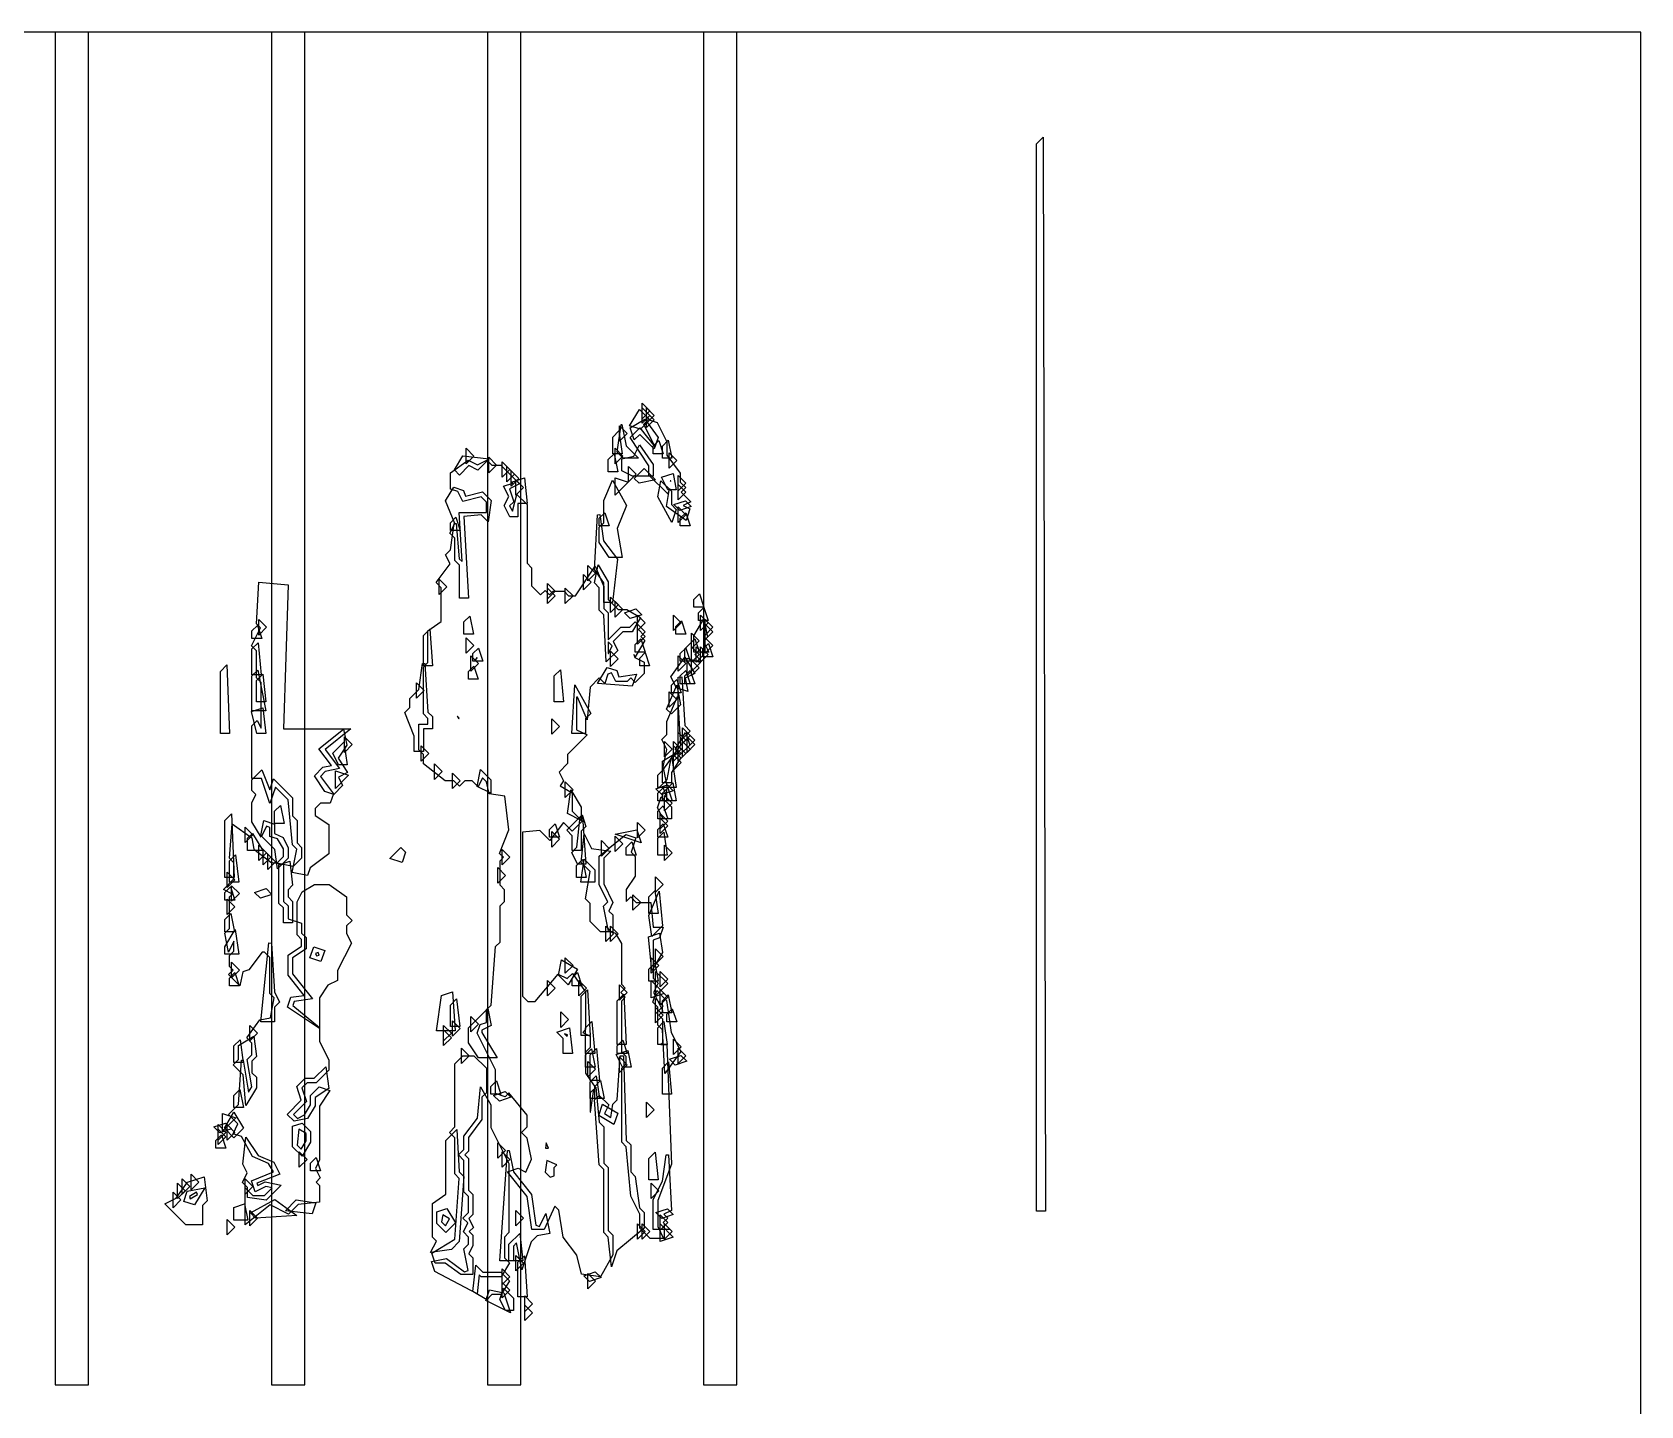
# Model space of a CAD drawing. Header units: millimetres. Extents: x 0 to 289, y 0 to 289.
# Drawn here: x 117.2 to 289.1, y 142.3 to 289.1 of the extents above; entities that cross this region are included whole.
import ezdxf

# ---------------------------------------------------------------- set-up
doc = ezdxf.new("R2010")
doc.units = ezdxf.units.MM
for name, color, linetype in [('CUT_OUTLINE', 5, 'Continuous'), ('CUT_SLOT', 1, 'Continuous'), ('ENG_D', 3, 'Continuous'), ('ENG_K', 2, 'Continuous'), ('ENG_L', 4, 'Continuous')]:
    doc.layers.add(name, color=color, linetype=linetype)

msp = doc.modelspace()

# ---------------------------------------------------------------- linework, layer by layer
at = {"layer": 'CUT_OUTLINE'}
msp.add_lwpolyline([(0, 0), (289.14, 0), (289.14, 289.14), (0, 289.14), (0, 0)], close=True, dxfattribs=at)
at = {"layer": 'CUT_SLOT'}
for points in [[(119.69, 144.57), (123.26, 144.57), (123.26, 289.14), (119.69, 289.14), (119.69, 144.57)], [(119.69, 144.57), (123.26, 144.57), (123.26, 289.14), (119.69, 289.14), (119.69, 144.57)], [(142.79, 144.57), (146.35, 144.57), (146.35, 289.14), (142.79, 289.14), (142.79, 144.57)], [(142.79, 144.57), (146.35, 144.57), (146.35, 289.14), (142.79, 289.14), (142.79, 144.57)], [(165.88, 144.57), (169.44, 144.57), (169.44, 289.14), (165.88, 289.14), (165.88, 144.57)], [(165.88, 144.57), (169.44, 144.57), (169.44, 289.14), (165.88, 289.14), (165.88, 144.57)], [(188.97, 144.57), (192.54, 144.57), (192.54, 289.14), (188.97, 289.14), (188.97, 144.57)], [(188.97, 144.57), (192.54, 144.57), (192.54, 289.14), (188.97, 289.14), (188.97, 144.57)]]:
    msp.add_lwpolyline(points, close=True, dxfattribs=at)
at = {"layer": 'ENG_D'}
for points in [[(183.22, 247.69), (182.22, 246.7), (181.07, 247.08), (182.11, 248.81), (183.22, 247.69)], [(183.05, 247.73), (184.01, 247.41), (185.05, 245.34), (185.05, 243.92), (186.49, 241.99), (186.49, 241.05), (187.07, 240.47), (186.59, 239.98), (187.62, 238.95), (186.79, 238.54), (187.51, 238.18), (187.1, 236.95), (185.03, 238.43), (185.35, 240.37), (185.15, 239.78), (183.12, 241.81), (183.12, 242.8), (181.12, 245.8), (182.18, 246.85), (183.81, 244.8), (182.59, 247.26), (183.05, 247.73)], [(183.7, 248.18), (182.88, 247.35), (182.88, 249), (183.7, 248.18)], [(180.69, 244.92), (182.01, 243.6), (180.37, 243.6), (179.73, 244.24), (180.16, 247.21), (180.23, 247.21), (180.69, 244.92)], [(180.33, 243.84), (179.51, 243.02), (179.51, 244.66), (180.33, 243.84)], [(163.24, 243.85), (166.06, 243.54), (164.86, 242.34), (163.89, 242.82), (162.88, 241.81), (162.34, 242.36), (163.24, 243.85)], [(166.01, 242.05), (166.01, 243.7), (166.84, 242.87), (166.01, 242.05)], [(167.46, 243.22), (168.28, 242.39), (167.46, 241.57), (167.46, 243.22)], [(167.94, 242.73), (168.76, 241.91), (167.94, 241.09), (167.94, 242.73)], [(180.95, 241.09), (180.95, 242.73), (181.77, 241.91), (180.95, 241.09)], [(183.85, 241.28), (182.08, 240.93), (181.57, 241.43), (182.64, 242.49), (183.85, 241.28)], [(167.67, 238.54), (168.15, 239.5), (167.6, 240.61), (168.58, 240.93), (168.46, 241.05), (169.83, 241.51), (170.14, 238.78), (169.14, 238.78), (169.14, 237.33), (168.27, 237.33), (167.67, 238.54)], [(168.42, 240.61), (168.42, 242.25), (169.24, 241.43), (168.42, 240.61)], [(179.24, 241.25), (180.74, 238.55), (179.75, 236.1), (180.27, 233), (178.89, 233), (177.82, 234.61), (177.82, 236.23), (178.3, 236.71), (178.3, 239.07), (179.24, 241.25)], [(185.47, 241.1), (185.49, 241.19), (185.39, 241.19), (185.47, 241.1)], [(161.86, 235.6), (162.38, 236.62), (161.41, 239.04), (162.29, 240.51), (163.31, 240.17), (163.52, 239.55), (165.36, 240.01), (166.27, 239.1), (165.94, 236.82), (165.2, 237.56), (163.37, 237.36), (163.86, 228.66), (162.88, 228.66), (162.88, 232.17), (162.4, 232.66), (162.4, 235.06), (161.86, 235.6)], [(176.61, 232.13), (177.44, 231.31), (176.61, 230.49), (176.61, 232.13)], [(178.57, 221.84), (178.31, 226.87), (177.82, 227.35), (177.82, 229.76), (177.32, 230.27), (177.7, 232.21), (178.78, 230.41), (178.78, 228.52), (179.85, 227.45), (180.78, 227.45), (182.25, 226.57), (181.33, 225.04), (180.33, 225.04), (179.32, 224.03), (179.8, 223.07), (178.57, 221.84)], [(160.71, 229.04), (160.71, 230.69), (161.53, 229.86), (160.71, 229.04)], [(176.96, 230.35), (176.13, 229.52), (176.13, 231.17), (176.96, 230.35)], [(173.1, 228.9), (172.28, 228.08), (172.28, 229.72), (173.1, 228.9)], [(174.2, 229.72), (175.03, 228.9), (174.2, 228.08), (174.2, 229.72)], [(141.3, 225.73), (141.77, 224.32), (140.71, 224.32), (140.71, 225.14), (141.3, 225.73)], [(142.26, 225.53), (141.44, 224.7), (141.44, 226.35), (142.26, 225.53)], [(160.01, 221.43), (159.03, 221.43), (159.03, 224.66), (159.71, 225.34), (160.01, 221.43)], [(163.36, 224.8), (163.36, 226.11), (163.99, 226.74), (164.38, 224.8), (163.36, 224.8)], [(182.74, 224.56), (181.92, 223.74), (181.92, 225.39), (182.74, 224.56)], [(188.66, 226.83), (189.48, 226.01), (188.66, 225.19), (188.66, 226.83)], [(189.14, 224.22), (189.14, 225.87), (189.97, 225.04), (189.14, 224.22)], [(140.71, 220.47), (140.71, 223.22), (141.39, 223.89), (141.7, 220.47), (140.71, 220.47)], [(163.6, 224.42), (164.43, 223.6), (163.6, 222.78), (163.6, 224.42)], [(181.67, 222.88), (181.67, 223.7), (182.26, 224.29), (182.73, 222.88), (181.67, 222.88)], [(186.98, 221.91), (186.98, 223.22), (188.04, 224.29), (188.46, 223.05), (188.04, 222.64), (188.76, 221.91), (186.98, 221.91)], [(188.9, 222.39), (188.9, 223.22), (189.49, 223.8), (189.96, 222.39), (188.9, 222.39)], [(164.91, 221.67), (164.09, 220.85), (164.09, 222.49), (164.91, 221.67)], [(164.33, 221.91), (164.33, 222.74), (164.91, 223.32), (165.38, 221.91), (164.33, 221.91)], [(179.85, 222.15), (179.02, 221.33), (179.02, 222.98), (179.85, 222.15)], [(182.16, 222.25), (182.74, 222.84), (183.21, 221.43), (182.16, 221.43), (182.16, 222.25)], [(188.04, 220.61), (187.01, 220.09), (187.29, 218.66), (186.08, 219.06), (185.49, 220.25), (186.99, 222.35), (188.04, 220.61)], [(189, 222.64), (188.18, 221.81), (188.18, 223.46), (189, 222.64)], [(141.2, 219.84), (141.86, 220.51), (142.19, 217.58), (141.2, 217.58), (141.2, 219.84)], [(157.06, 216.43), (157.58, 216.95), (157.58, 217.92), (158.56, 218.89), (158.95, 221.68), (159.2, 221.67), (159.5, 216.48), (159.99, 215.99), (159.99, 214.68), (159.03, 214.68), (159.03, 212.27), (158.06, 212.27), (158.06, 213.91), (157.06, 216.43)], [(163.84, 220.81), (164.43, 221.39), (164.9, 219.98), (163.84, 219.98), (163.84, 220.81)], [(173, 217.58), (173, 220.33), (173.68, 221), (173.99, 217.58), (173, 217.58)], [(179.7, 220.9), (179.91, 220.25), (181.79, 220.52), (181.36, 219.25), (177.65, 219.53), (178.68, 221.24), (179.7, 220.9)], [(176.37, 214.2), (174.91, 214.2), (175.22, 219.38), (176.91, 216.33), (176.37, 215.79), (176.37, 214.2)], [(186.51, 217.26), (185.53, 216.27), (185, 216.8), (186.1, 219.35), (186.51, 217.26)], [(140.67, 216.53), (141.88, 216.93), (142.19, 214.2), (141.25, 214.2), (140.67, 216.53)], [(173.58, 214.92), (172.76, 214.1), (172.76, 215.75), (173.58, 214.92)], [(148.51, 207.98), (147.39, 209.65), (148.3, 210.57), (149.21, 210.75), (147.85, 212.56), (150.51, 214.63), (150.85, 212.95), (149.92, 211.55), (150.94, 210.01), (149.95, 209.52), (150.4, 208.61), (149.45, 207.66), (148.51, 207.98)], [(185.63, 212.52), (184.81, 211.69), (184.81, 213.34), (185.63, 212.52)], [(185.77, 213.34), (186.59, 212.52), (185.77, 211.69), (185.77, 213.34)], [(186.25, 212.66), (186.25, 214.3), (187.07, 213.48), (186.25, 212.66)], [(187.56, 213.96), (186.73, 213.14), (186.73, 214.78), (187.56, 213.96)], [(186.73, 211.69), (186.73, 213.34), (187.56, 212.52), (186.73, 211.69)], [(187.22, 212.17), (187.22, 213.82), (188.04, 213), (187.22, 212.17)], [(159.61, 212.03), (158.78, 211.21), (158.78, 212.86), (159.61, 212.03)], [(184.57, 208.9), (184.57, 211.21), (186.05, 212.1), (186.56, 211.58), (185.53, 210.03), (185.53, 208.9), (184.57, 208.9)], [(186.25, 212.86), (187.07, 212.03), (186.25, 211.21), (186.25, 212.86)], [(142.28, 204.27), (141.7, 203.1), (140.71, 204.74), (140.71, 206.79), (141.14, 207.65), (140.71, 208.08), (140.71, 209.24), (141.76, 210.29), (142.62, 208.16), (143.02, 209.35), (145.05, 207.31), (145.05, 205.39), (145.53, 204.9), (145.53, 202.5), (146.01, 202.01), (146.01, 200.85), (145.13, 199.97), (143.36, 200.32), (144.09, 201.05), (144.09, 201.85), (143.44, 202.92), (142.64, 203.19), (142.64, 204.15), (142.28, 204.27)], [(160.23, 209.28), (160.23, 210.93), (161.05, 210.11), (160.23, 209.28)], [(162.98, 209.14), (162.16, 208.32), (162.16, 209.96), (162.98, 209.14)], [(166.25, 207.79), (164.78, 208.53), (165.14, 210.35), (166.25, 209.24), (166.25, 207.79)], [(175.03, 208.18), (174.2, 207.36), (174.2, 209), (175.03, 208.18)], [(174.42, 205.63), (174.79, 208.16), (175.89, 206.32), (175.89, 204.9), (174.42, 205.63)], [(185.11, 208.7), (185.73, 208.07), (184.5, 207.66), (183.88, 208.28), (185.11, 208.7)], [(185.53, 206.35), (185.53, 205.05), (184.66, 205.05), (184.06, 206.23), (184.46, 207.42), (185.53, 206.35)], [(174.93, 203.26), (174.35, 203.84), (176, 205.49), (176.41, 204.26), (175.89, 203.74), (175.89, 201.67), (174.93, 201.67), (174.93, 203.26)], [(184.32, 205.15), (185.15, 204.32), (184.32, 203.5), (184.32, 205.15)], [(138.3, 196.71), (138.62, 197.03), (137.66, 197.51), (138.79, 198.64), (138.79, 200.37), (138.3, 200.86), (138.58, 204.53), (140.69, 203.02), (140.93, 201.81), (142.74, 200.45), (144.09, 200.18), (144.09, 196.23), (144.57, 195.75), (144.57, 194.38), (146.01, 193.9), (146.01, 192.86), (146.5, 192.38), (146.5, 191.18), (145.05, 190.22), (145.05, 188.51), (147.19, 185.83), (145.23, 185.55), (145.09, 185.13), (147.94, 182.75), (147.94, 181.25), (148.91, 179.32), (148.91, 178.2), (147.56, 176.86), (146.6, 176.86), (146.05, 176.31), (146.53, 174.86), (145.15, 173.48), (145.58, 173.05), (146.33, 173.43), (146.98, 174.51), (146.98, 175.51), (147.88, 176.41), (149.04, 176.02), (147.94, 174.37), (147.94, 168.61), (147.49, 167.7), (147.99, 166.69), (147.56, 166.25), (147.94, 165.87), (147.94, 164.11), (145.64, 163.85), (144.62, 162.83), (142.67, 163.8), (139.99, 161.66), (139.99, 165.63), (140.81, 164.81), (142.06, 164.81), (142.87, 165.62), (142.19, 165.76), (141.05, 165.19), (140.65, 166.39), (143.01, 167.34), (142.47, 168.23), (140.78, 168.96), (139.58, 171.11), (138.69, 171.41), (139.22, 172.47), (138.2, 173.48), (139.27, 174.55), (139.59, 179.26), (139.79, 179.27), (140.36, 175.85), (140.7, 176.42), (140.21, 179.35), (140.71, 179.85), (140.71, 181.09), (140.16, 181.65), (141.54, 183.58), (142.68, 183.81), (143.1, 185.93), (142.64, 186.39), (142.64, 190.25), (142.06, 190.83), (141.8, 190.83), (140.38, 188.94), (139.72, 188.72), (139.42, 187.21), (138.2, 188.42), (138.69, 188.9), (138.3, 189.28), (138.3, 190.45), (138.79, 190.93), (138.79, 191.98), (138.21, 190.82), (137.8, 192.84), (138.3, 193.34), (138.3, 196.71)], [(172.52, 203.12), (172.52, 203.94), (173.11, 204.53), (173.58, 203.12), (172.52, 203.12)], [(179.26, 194.79), (179.26, 193), (177.96, 193), (176.86, 194.1), (176.86, 196.03), (176.36, 196.53), (176.84, 199.42), (175.88, 200.38), (176.22, 203.47), (177.01, 201.89), (179.05, 201.6), (178.3, 200.85), (178.3, 198.12), (179.29, 196.13), (178.84, 195.21), (179.26, 194.79)], [(180.33, 202.4), (179.51, 201.57), (179.51, 203.22), (180.33, 202.4)], [(179.53, 203.42), (181.84, 203.88), (182.3, 202.5), (179.53, 203.42)], [(167.46, 200.13), (167.46, 201.77), (168.28, 200.95), (167.46, 200.13)], [(180.71, 202.01), (181.3, 202.6), (181.77, 201.19), (180.71, 201.19), (180.71, 202.01)], [(184.81, 202.25), (185.63, 201.43), (184.81, 200.61), (184.81, 202.25)], [(166.98, 198.2), (166.98, 199.85), (167.8, 199.02), (166.98, 198.2)], [(175.41, 198.78), (175.41, 200.09), (176.04, 200.72), (176.43, 198.78), (175.41, 198.78)], [(138.06, 199.36), (138.89, 198.54), (138.06, 197.72), (138.06, 199.36)], [(182.26, 196.13), (181.43, 195.31), (181.43, 196.95), (182.26, 196.13)], [(183.43, 192.49), (183.11, 194.72), (184.24, 197.34), (184.57, 193.63), (183.43, 192.49)], [(179.02, 191.94), (179.02, 193.58), (179.85, 192.76), (179.02, 191.94)], [(183.43, 188.87), (183.1, 192.44), (184.28, 192.84), (184.58, 190.78), (183.43, 188.87)], [(148.49, 190.98), (148.09, 189.8), (146.91, 190.2), (147.31, 191.38), (148.49, 190.98)], [(173.79, 190.01), (175.5, 188.99), (174.49, 187.31), (173.46, 188.34), (173.79, 190.01)], [(183.12, 187.7), (183.12, 189), (183.75, 189.63), (184.14, 187.7), (183.12, 187.7)], [(172.28, 187.8), (173.1, 186.98), (172.28, 186.15), (172.28, 187.8)], [(175.51, 188.63), (175.98, 187.22), (174.93, 187.22), (174.93, 188.04), (175.51, 188.63)], [(175.65, 186.15), (175.65, 187.8), (176.47, 186.98), (175.65, 186.15)], [(184.77, 186.39), (183.36, 185.92), (183.36, 187.8), (184.77, 186.39)], [(161.92, 182.88), (161.92, 185.15), (162.58, 185.81), (162.91, 182.88), (161.92, 182.88)], [(175.89, 186.11), (176.58, 186.8), (176.87, 181.92), (175.89, 181.92), (175.89, 186.11)], [(179.75, 180.95), (179.75, 185.63), (180.44, 186.32), (180.72, 180.95), (179.75, 180.95)], [(179.99, 185.67), (179.99, 187.32), (180.81, 186.49), (179.99, 185.67)], [(184.67, 185.05), (183.84, 184.22), (183.84, 185.87), (184.67, 185.05)], [(184.32, 186.83), (185.15, 186.01), (184.32, 185.19), (184.32, 186.83)], [(184.57, 185.63), (185.2, 186.26), (185.58, 184.32), (184.57, 184.32), (184.57, 185.63)], [(165.29, 182.22), (166.92, 179.51), (164.92, 179.51), (163.84, 181.12), (163.84, 182.74), (165.92, 184.81), (166.28, 182.99), (165.29, 182.49), (165.29, 182.22)], [(174.55, 183.6), (173.72, 182.78), (173.72, 184.42), (174.55, 183.6)], [(183.84, 184.91), (184.67, 184.08), (183.84, 183.26), (183.84, 184.91)], [(162.02, 182.16), (161.19, 181.33), (161.19, 182.98), (162.02, 182.16)], [(174.96, 179.99), (173.96, 179.99), (173.96, 181.57), (173.28, 182.26), (174.65, 182.72), (174.96, 179.99)], [(185.08, 180.95), (184.08, 180.95), (184.08, 182.74), (184.74, 183.39), (185.08, 180.95)], [(139.79, 179.02), (138.79, 179.02), (138.79, 180.81), (139.44, 181.46), (139.79, 179.02)], [(164.43, 179.75), (165.77, 178.4), (165.77, 175.79), (165.29, 175.31), (165.29, 172.92), (163.84, 170.99), (163.84, 169.53), (163.46, 169.14), (163.84, 168.76), (163.84, 165.39), (164.33, 164.91), (164.33, 162.78), (163.9, 162.35), (164.38, 161.39), (163.94, 160.95), (164.33, 160.57), (164.33, 159.45), (163.9, 158.59), (164.33, 158.16), (164.33, 156.37), (163.04, 156.37), (161.36, 157.58), (160.3, 157.58), (159.94, 158.65), (162.41, 160.13), (162.87, 166.64), (162.4, 167.12), (162.4, 170.97), (161.82, 171.55), (162.4, 172.14), (162.4, 178.88), (163.26, 179.75), (164.43, 179.75)], [(176.37, 179.85), (177, 180.48), (177.39, 178.54), (176.37, 178.54), (176.37, 179.85)], [(180.07, 179.75), (180.43, 179.74), (180.71, 170.69), (181.19, 170.21), (181.19, 167.32), (181.66, 166.85), (182.14, 163.48), (182.64, 162.98), (182.64, 161.32), (179.71, 158.88), (179.15, 157.19), (178.79, 160.36), (178.3, 160.85), (178.3, 167.6), (177.83, 168.07), (177.33, 175.02), (177.82, 175.51), (178.84, 174.49), (178.38, 173.57), (179.08, 173.15), (179.28, 174.56), (179.75, 175.03), (180.07, 179.75)], [(180.32, 178.54), (179.65, 179.89), (180.89, 180.3), (181.25, 178.54), (180.32, 178.54)], [(185.24, 179.08), (185.55, 175.65), (184.57, 175.65), (184.57, 178.4), (185.24, 179.08)], [(187.18, 179.16), (185.95, 178.75), (185.32, 179.37), (186.56, 179.78), (187.18, 179.16)], [(176.86, 175.17), (176.86, 176.96), (177.51, 177.61), (177.86, 175.17), (176.86, 175.17)], [(167.31, 175.65), (166.25, 175.65), (166.25, 176.47), (166.84, 177.06), (167.31, 175.65)], [(167.76, 175.93), (168.39, 175.3), (167.15, 174.89), (166.53, 175.51), (167.76, 175.93)], [(183.7, 173.96), (182.88, 173.14), (182.88, 174.79), (183.7, 173.96)], [(137.27, 171.52), (136.65, 172.14), (137.89, 172.55), (138.51, 171.93), (137.27, 171.52)], [(138.06, 172.38), (138.89, 171.55), (138.06, 170.73), (138.06, 172.38)], [(137.92, 171.07), (137.1, 170.25), (137.1, 171.9), (137.92, 171.07)], [(145.73, 171.88), (145.54, 170.2), (145.97, 169.77), (146.5, 170.66), (146.5, 171.42), (145.73, 171.88)], [(166.98, 168.8), (166.98, 170.45), (167.8, 169.63), (166.98, 168.8)], [(168.66, 159.41), (168.66, 157.82), (167.2, 157.82), (168.02, 169.62), (168.19, 169.63), (168.65, 167.32), (170.58, 164.91), (171.05, 161.62), (171.43, 161.49), (172.13, 162.89), (172.56, 160.76), (171.19, 160.49), (170.56, 159.86), (169.57, 156.88), (169, 159.74), (168.66, 159.41)], [(168.28, 168.66), (167.46, 167.84), (167.46, 169.49), (168.28, 168.66)], [(183.79, 169.43), (184.11, 166.49), (183.12, 166.49), (183.12, 168.76), (183.79, 169.43)], [(185.39, 161.19), (183.6, 161.19), (183.6, 164.38), (184.57, 166.33), (184.98, 169.15), (185.23, 169.14), (185.54, 163.22), (184.73, 162.81), (185.15, 162.4), (184.67, 161.92), (185.39, 161.19)], [(133.1, 164.33), (132.28, 163.5), (132.28, 165.15), (133.1, 164.33)], [(133.78, 165.26), (135.66, 165.63), (134.56, 163.8), (133.42, 164.17), (133.78, 165.26)], [(140.81, 165.77), (139.99, 164.95), (139.99, 166.59), (140.81, 165.77)], [(183.36, 164.47), (183.36, 166.11), (184.18, 165.29), (183.36, 164.47)], [(160.47, 161.82), (160.47, 163.05), (161.54, 163.41), (162.46, 161.88), (161.43, 160.85), (160.47, 161.82)], [(182.4, 161.78), (183.22, 160.95), (182.4, 160.13), (182.4, 161.78)], [(184.81, 161.78), (185.63, 160.95), (184.81, 160.13), (184.81, 161.78)], [(169.73, 157.58), (168.9, 156.76), (168.9, 158.4), (169.73, 157.58)], [(167.35, 154.21), (166.35, 154.21), (165.81, 153.66), (164.31, 154.56), (164.62, 157.38), (165.39, 156.62), (167.32, 156.62), (168.24, 155.69), (167.35, 154.21)], [(176.17, 156.24), (177.4, 156.65), (178.02, 156.03), (176.79, 155.62), (176.17, 156.24)], [(167.2, 153.71), (167.59, 154.89), (168.66, 153.82), (168.66, 152.52), (167.79, 152.52), (167.2, 153.71)]]:
    msp.add_lwpolyline(points, close=True, dxfattribs=at)
at = {"layer": 'ENG_K'}
for points in [[(225.53, 163.12), (224.56, 163.12), (224.56, 277.19), (225.28, 277.91), (225.53, 163.12)], [(183.22, 248.18), (182.4, 247.35), (182.4, 249), (183.22, 248.18)], [(182.88, 246.87), (182.88, 248.52), (183.7, 247.69), (182.88, 246.87)], [(179.26, 244.08), (179.26, 245.87), (179.92, 246.52), (180.27, 244.08), (179.26, 244.08)], [(179.99, 247.07), (180.81, 246.25), (179.99, 245.43), (179.99, 247.07)], [(163.6, 243.02), (163.6, 244.66), (164.43, 243.84), (163.6, 243.02)], [(179.41, 244.09), (179.8, 242.15), (178.78, 242.15), (178.78, 243.46), (179.41, 244.09)], [(180.92, 241.05), (179.51, 239.64), (179.51, 241.52), (180.92, 241.05)], [(185.58, 236.74), (184.07, 239.46), (184.42, 241.19), (185.53, 240.08), (185.53, 238.64), (186.05, 238.12), (185.58, 236.74)], [(186.25, 239.16), (186.25, 240.81), (187.07, 239.98), (186.25, 239.16)], [(187.04, 239.05), (187.66, 238.43), (186.43, 238.02), (185.81, 238.64), (187.04, 239.05)], [(178.3, 228.18), (178.3, 230.27), (177.33, 231.72), (177.64, 237.57), (177.89, 237.58), (178.29, 234.78), (179.76, 232.82), (179.24, 228.18), (178.3, 228.18)], [(187.07, 237.57), (186.25, 236.75), (186.25, 238.4), (187.07, 237.57)], [(186.49, 236.37), (186.49, 237.19), (187.08, 237.78), (187.55, 236.37), (186.49, 236.37)], [(141.68, 214.74), (141.68, 219.64), (141.2, 220.13), (141.2, 223.02), (140.66, 223.55), (141.62, 225.48), (141.19, 225.91), (141.45, 230.37), (144.58, 230.08), (144.09, 214.68), (151.28, 214.68), (148.52, 212.47), (150.05, 210.43), (148.54, 210.12), (148.02, 209.6), (149.41, 207.74), (149.08, 206.73), (148.04, 206.73), (147.46, 206.15), (147.46, 205.42), (148.91, 204.45), (148.91, 201.31), (146.94, 199.84), (146.66, 198.99), (145.01, 199.32), (145.51, 201.83), (145.06, 202.29), (144.58, 207.11), (143.23, 208.46), (142.64, 206.69), (141.74, 209.38), (140.71, 209.38), (140.71, 215.02), (141.26, 215.57), (141.68, 214.74)], [(173.1, 229.38), (172.28, 228.56), (172.28, 230.2), (173.1, 229.38)], [(179.85, 227.94), (179.02, 227.11), (179.02, 228.76), (179.85, 227.94)], [(189, 227.7), (187.94, 227.7), (187.94, 228.52), (188.53, 229.1), (189, 227.7)], [(179.51, 226.63), (179.51, 228.28), (180.33, 227.45), (179.51, 226.63)], [(182.36, 226.87), (181.13, 226.46), (180.51, 227.08), (181.74, 227.49), (182.36, 226.87)], [(189.48, 226.25), (188.42, 226.25), (188.42, 227.07), (189.01, 227.66), (189.48, 226.25)], [(181.92, 226.83), (182.74, 226.01), (181.92, 225.19), (181.92, 226.83)], [(185.77, 225.19), (185.77, 226.83), (186.59, 226.01), (185.77, 225.19)], [(186.6, 226.21), (187.07, 224.8), (186.01, 224.8), (186.01, 225.63), (186.6, 226.21)], [(189.53, 222.88), (187.94, 222.88), (187.94, 224.63), (189.02, 226.43), (189.41, 224.48), (188.95, 224.03), (189.53, 222.88)], [(188.63, 221.78), (187.22, 220.37), (187.22, 222.25), (188.63, 221.78)], [(187.7, 223.46), (188.52, 222.64), (187.7, 221.81), (187.7, 223.46)], [(137.34, 214.2), (137.34, 220.81), (138.04, 221.51), (138.31, 214.2), (137.34, 214.2)], [(187.56, 214.44), (186.25, 213.14), (186.25, 220.22), (186.66, 220.23), (186.97, 215.03), (187.56, 214.44)], [(187.08, 220.91), (187.55, 219.5), (186.49, 219.5), (186.49, 220.33), (187.08, 220.91)], [(158.3, 219.6), (159.12, 218.78), (158.3, 217.96), (158.3, 219.6)], [(186.49, 211.93), (185.95, 212.48), (187.04, 214.29), (187.49, 212.93), (186.49, 211.93)], [(186.05, 208.42), (184.22, 208.42), (185.07, 209.26), (185.52, 211.55), (185.6, 211.55), (186.05, 208.42)], [(186.59, 212.03), (185.77, 211.21), (185.77, 212.86), (186.59, 212.03)], [(185.77, 211.89), (186.59, 211.07), (185.77, 210.25), (185.77, 211.89)], [(184.57, 206.97), (184.57, 207.8), (185.15, 208.38), (185.62, 206.97), (184.57, 206.97)], [(143.12, 204.56), (143.12, 205.87), (143.75, 206.5), (144.14, 204.56), (143.12, 204.56)], [(184.67, 206.46), (185.14, 205.05), (184.08, 205.05), (184.08, 205.87), (184.67, 206.46)], [(138.8, 198.78), (137.82, 198.78), (137.82, 204.9), (138.52, 205.61), (138.8, 198.78)], [(141.98, 204.88), (143.12, 204.5), (143.12, 203.51), (144.03, 203.06), (144.57, 201.97), (144.57, 200.85), (143.43, 199.72), (143.14, 201.8), (141.66, 203.28), (141.98, 204.88)], [(175.5, 200.23), (174.88, 201.48), (175.42, 202.02), (175.78, 205.29), (176.05, 205.28), (176.39, 200.23), (175.5, 200.23)], [(181.92, 204.66), (182.74, 203.84), (181.92, 203.02), (181.92, 204.66)], [(140.81, 203.36), (139.99, 202.54), (139.99, 204.18), (140.81, 203.36)], [(140.23, 202.98), (140.76, 203.51), (141.86, 201.67), (140.23, 201.67), (140.23, 202.98)], [(172.76, 202.05), (172.76, 203.7), (173.58, 202.88), (172.76, 202.05)], [(184.74, 203.63), (185.08, 201.19), (184.08, 201.19), (184.08, 202.98), (184.74, 203.63)], [(141.44, 202.25), (142.26, 201.43), (141.44, 200.61), (141.44, 202.25)], [(141.92, 201.77), (142.74, 200.95), (141.92, 200.13), (141.92, 201.77)], [(142.4, 201.29), (143.22, 200.47), (142.4, 199.65), (142.4, 201.29)], [(156.62, 202.01), (157.13, 201.5), (156.77, 200.4), (155.45, 200.84), (156.62, 202.01)], [(178.06, 202.74), (178.88, 201.91), (178.06, 201.09), (178.06, 202.74)], [(145.05, 196.23), (145.05, 193.96), (144.09, 193.96), (144.09, 195.55), (143.6, 196.03), (143.6, 200.16), (144.77, 200.55), (145.06, 197.97), (144.57, 197.48), (144.57, 196.71), (145.05, 196.23)], [(137.82, 196.37), (137.82, 197.19), (138.41, 197.78), (138.88, 196.37), (137.82, 196.37)], [(147.39, 198.06), (148.98, 198.06), (150.83, 196.74), (150.83, 194.79), (151.41, 194.2), (150.83, 193.62), (150.83, 192.81), (151.34, 191.79), (149.87, 188.85), (149.87, 187.79), (148.83, 187.27), (147.94, 185.94), (147.94, 182.67), (144.52, 184.95), (144.87, 185.99), (146.29, 186.19), (144.57, 188.34), (144.57, 190.48), (146.01, 191.44), (146.01, 192.18), (145.53, 192.66), (145.53, 196.19), (146.07, 197.27), (147.39, 198.06)], [(183.84, 197.24), (183.84, 198.88), (184.67, 198.06), (183.84, 197.24)], [(183.77, 197.36), (184.12, 194.93), (183.12, 194.93), (183.12, 196.71), (183.77, 197.36)], [(138.93, 193.22), (139.3, 190.59), (137.82, 190.59), (137.82, 191.38), (138.93, 193.22)], [(178.54, 193.58), (179.36, 192.76), (178.54, 191.94), (178.54, 193.58)], [(143.12, 183.36), (141.65, 183.36), (142.52, 191.8), (142.81, 191.79), (143.12, 186.56), (143.66, 185.48), (143.12, 184.95), (143.12, 183.36)], [(138.54, 188.08), (138.54, 189.73), (139.37, 188.9), (138.54, 188.08)], [(147.52, 190.68), (147.61, 190.41), (147.88, 190.5), (147.79, 190.77), (147.52, 190.68)], [(175.03, 189.38), (174.2, 188.56), (174.2, 190.21), (175.03, 189.38)], [(183.36, 190.21), (184.18, 189.38), (183.36, 188.56), (183.36, 190.21)], [(139.36, 187.22), (138.3, 187.22), (138.3, 188.04), (138.89, 188.63), (139.36, 187.22)], [(185.15, 187.46), (183.84, 186.15), (183.84, 188.76), (185.15, 187.46)], [(183.98, 186.7), (185.03, 185.64), (185.52, 182.23), (186.53, 180.21), (184.85, 177.85), (184.57, 182.53), (184.08, 183.02), (184.08, 184.95), (183.57, 185.46), (183.98, 186.7)], [(161.19, 182.5), (162.02, 181.67), (161.19, 180.85), (161.19, 182.5)], [(162.16, 181.82), (162.16, 183.46), (162.98, 182.64), (162.16, 181.82)], [(164.09, 183.94), (164.91, 183.12), (164.09, 182.3), (164.09, 183.94)], [(177.36, 179.99), (176.37, 179.99), (176.37, 182.74), (177.05, 183.41), (177.36, 179.99)], [(163.12, 180.57), (163.94, 179.75), (163.12, 178.92), (163.12, 180.57)], [(177.84, 177.1), (176.86, 177.1), (176.86, 179.85), (177.53, 180.52), (177.84, 177.1)], [(180.33, 181.4), (180.8, 179.99), (179.75, 179.99), (179.75, 180.81), (180.33, 181.4)], [(179.99, 177.96), (179.99, 179.61), (180.81, 178.78), (179.99, 177.96)], [(144.47, 173.48), (145.98, 174.99), (145.5, 176.44), (146.4, 177.34), (147.36, 177.34), (148.59, 178.57), (148.92, 176.26), (147.46, 175.28), (147.46, 174.38), (146.65, 173.03), (145.21, 172.74), (144.47, 173.48)], [(177.34, 175.17), (177.34, 176.47), (177.97, 177.1), (178.35, 175.17), (177.34, 175.17)], [(165.12, 176.41), (166.25, 174.51), (166.25, 172.09), (168.18, 168.24), (168.18, 160.85), (167.7, 160.37), (167.7, 158.16), (168.24, 157.62), (167.35, 156.13), (165.19, 156.13), (164.99, 156.33), (164.77, 154.31), (160.27, 156.69), (159.91, 157.76), (161.49, 158.08), (163.41, 156.64), (163.81, 156.78), (163.34, 159.1), (163.84, 159.61), (163.84, 160.37), (163.31, 160.91), (163.79, 161.87), (163.26, 162.4), (163.84, 162.98), (163.84, 164.71), (163.36, 165.19), (163.36, 168.56), (162.78, 169.14), (163.36, 169.73), (163.36, 171.15), (164.82, 173.09), (165.12, 176.41)], [(137.92, 171.55), (137.1, 170.73), (137.1, 172.38), (137.92, 171.55)], [(137.58, 173.58), (138.99, 173.11), (137.58, 171.7), (137.58, 173.58)], [(146.98, 171.65), (146.98, 170.52), (146.06, 169), (145.05, 170.01), (145.05, 172.21), (146.08, 172.55), (146.98, 171.65)], [(136.86, 169.87), (136.86, 170.69), (137.45, 171.28), (137.92, 169.87), (136.86, 169.87)], [(143.85, 165.92), (142.24, 164.31), (140.23, 164.6), (140.23, 165.67), (139.7, 166.21), (140.2, 167.22), (139.74, 168.14), (140.06, 171.03), (141.36, 169.1), (143.06, 168.37), (143.7, 167.09), (141.25, 166.11), (141.34, 165.87), (142.13, 166.27), (143.85, 165.92)], [(146.6, 168.66), (145.77, 167.84), (145.77, 169.49), (146.6, 168.66)], [(132.6, 164.51), (133.82, 166.22), (135.62, 166.82), (135.91, 164.24), (135.41, 163.74), (135.41, 161.68), (133.63, 161.68), (131.39, 163.91), (132.6, 164.51)], [(134.02, 164.7), (134.1, 164.45), (134.88, 164.92), (134.8, 165.17), (134.02, 164.7)], [(141.1, 162.39), (140.56, 162.94), (143.14, 164.37), (145.5, 162.68), (141.1, 162.39)], [(144.28, 163.18), (145.45, 164.34), (147.54, 164.04), (147.14, 162.86), (144.28, 163.18)], [(185.73, 162.78), (184.5, 162.36), (183.88, 162.99), (185.11, 163.4), (185.73, 162.78)], [(140.47, 161.58), (140.47, 163.22), (141.29, 162.4), (140.47, 161.58)], [(181.92, 161.78), (182.74, 160.95), (181.92, 160.13), (181.92, 161.78)], [(184.32, 162.74), (185.15, 161.92), (184.32, 161.09), (184.32, 162.74)], [(184.32, 161.78), (185.73, 160.37), (184.32, 159.9), (184.32, 161.78)], [(169.14, 157.68), (169.83, 158.37), (170.13, 153.97), (169.14, 153.97), (169.14, 157.68)], [(167.46, 155.31), (167.46, 156.96), (168.28, 156.13), (167.46, 155.31)], [(176.61, 154.83), (176.61, 156.47), (177.44, 155.65), (176.61, 154.83)], [(167.64, 154.42), (168.35, 152.28), (165.72, 153.6), (166.09, 154.73), (167.64, 154.42)], [(167.46, 155.51), (168.28, 154.69), (167.46, 153.87), (167.46, 155.51)], [(169.87, 154.07), (170.69, 153.24), (169.87, 152.42), (169.87, 154.07)], [(169.87, 153.1), (170.69, 152.28), (169.87, 151.46), (169.87, 153.1)]]:
    msp.add_lwpolyline(points, close=True, dxfattribs=at)
at = {"layer": 'ENG_L'}
for points in [[(182.4, 249.48), (183.22, 248.66), (182.4, 247.83), (182.4, 249.48)], [(181.57, 245.56), (181.14, 246.84), (182.7, 247.77), (184.11, 245.81), (183.71, 244.6), (182.16, 246.15), (181.57, 245.56)], [(183.6, 242.95), (183.6, 241.67), (181.38, 241.67), (180.23, 242.24), (180.23, 243.55), (181.51, 243.81), (182.12, 245.03), (183.6, 242.95)], [(184.19, 245.49), (184.66, 244.08), (183.6, 244.08), (183.6, 244.9), (184.19, 245.49)], [(185.58, 243.6), (184.57, 243.6), (184.57, 244.9), (185.2, 245.53), (185.58, 243.6)], [(186.11, 243.36), (185.29, 242.53), (185.29, 244.18), (186.11, 243.36)], [(163.16, 232.58), (162.87, 237.81), (165.77, 237.81), (165.77, 238.92), (165.22, 239.48), (163.23, 238.98), (162.71, 240.03), (161.92, 240.29), (161.92, 242.03), (163.82, 243.4), (164.81, 242.9), (165.82, 243.41), (166.35, 242.87), (167.32, 242.87), (169.31, 240.88), (168.23, 240.34), (168.7, 238.95), (168.24, 238.5), (168.57, 237.96), (169.01, 239.73), (170.11, 238.64), (170.11, 232.37), (170.59, 231.89), (170.59, 229.96), (171.55, 229), (172.04, 229.48), (172.52, 229), (172.9, 229.38), (174.06, 229.38), (174.55, 228.9), (175.28, 228.9), (177.38, 232.05), (178.3, 229.91), (178.3, 227.55), (178.78, 227.07), (178.78, 224.18), (180.13, 225.53), (181.09, 225.53), (181.67, 226.11), (182.74, 225.04), (182.26, 224.56), (182.7, 224.12), (181.65, 222.38), (181.53, 222.63), (181.63, 222.32), (182.64, 221.82), (182.64, 220.61), (181.67, 219.64), (181.19, 220.13), (180.81, 219.74), (179.6, 219.74), (179.14, 220.65), (178.73, 220.52), (178.41, 219.54), (177.82, 220.13), (176.85, 219.15), (176.53, 215.64), (175.49, 218.06), (175.41, 218.06), (175.41, 214.59), (176.54, 214.03), (174.45, 211.93), (174.45, 210.97), (173.53, 210.06), (174, 209.12), (173.65, 208.6), (174.93, 207.83), (174.93, 205.87), (175.99, 204.81), (174.93, 203.74), (173.99, 204.68), (172.54, 202.75), (171.47, 203.83), (169.63, 203.63), (169.63, 186.11), (170.21, 185.53), (170.96, 185.53), (173.42, 188.48), (174.4, 187.99), (174.96, 188.55), (176.37, 186.57), (176.37, 182.54), (176.06, 182.22), (176.86, 181.82), (176.86, 180.61), (176.37, 180.13), (176.37, 177.89), (177.39, 176.37), (177.47, 176.37), (177.81, 172.63), (178.3, 172.14), (178.3, 168.28), (178.78, 167.8), (178.78, 161.05), (179.26, 160.57), (179.26, 158.48), (177.95, 156.11), (175.94, 156.4), (175.43, 158.44), (173.98, 160.37), (173.5, 163.25), (173.08, 163.67), (171.95, 161.19), (170.62, 161.19), (170.12, 164.71), (168.02, 167.34), (169.16, 167.72), (169.99, 167.31), (170.58, 168.69), (170.13, 170.95), (169.53, 171.55), (170.11, 172.14), (170.11, 173.4), (168.16, 175.77), (167.76, 175.37), (166.74, 175.72), (166.74, 178.24), (164.79, 182.14), (165.1, 183.07), (165.77, 183.29), (165.77, 184.67), (166.26, 185.15), (166.74, 191.42), (167.22, 191.89), (167.22, 195.75), (167.7, 196.23), (167.7, 197.48), (167.22, 197.96), (167.22, 200.57), (167.6, 200.95), (167.18, 201.37), (168.18, 203.87), (167.72, 207.48), (166.05, 207.72), (165.79, 209.02), (165.36, 209.46), (164.87, 208.49), (164.23, 209.14), (163.46, 209.14), (162.88, 208.56), (162.3, 209.14), (161.35, 209.14), (159.03, 210.95), (159.03, 211.93), (158.54, 212.42), (158.54, 215.17), (159.51, 215.17), (159.51, 215.79), (159.03, 216.27), (159.03, 221.29), (159.51, 221.77), (159.51, 225.17), (160.95, 226.14), (160.95, 229.76), (160.39, 230.32), (161.88, 232.3), (161.38, 233.28), (161.93, 233.83), (162.33, 236.61), (162.53, 236.61), (162.87, 232.86), (163.16, 232.58)], [(168.9, 239.64), (168.9, 241.29), (169.73, 240.47), (168.9, 239.64)], [(186.06, 240.22), (185.14, 240.22), (184.47, 241.57), (185.71, 241.98), (186.06, 240.22)], [(186.25, 241.77), (187.07, 240.95), (186.25, 240.12), (186.25, 241.77)], [(162.5, 237.3), (162.97, 235.89), (161.92, 235.89), (161.92, 236.71), (162.5, 237.3)], [(177.82, 237.19), (178.41, 237.78), (178.88, 236.37), (177.82, 236.37), (177.82, 237.19)], [(189.14, 226.35), (189.97, 225.53), (189.14, 224.7), (189.14, 226.35)], [(178.78, 223.98), (178.78, 222.74), (178.8, 222.72), (179.21, 223.55), (178.78, 223.98)], [(187.7, 224.9), (188.52, 224.08), (187.7, 223.26), (187.7, 224.9)], [(189.14, 224.42), (189.97, 223.6), (189.14, 222.78), (189.14, 224.42)], [(164.58, 222.02), (164.77, 222.22), (164.74, 222.3), (164.58, 222.02)], [(186.25, 220.85), (186.25, 222.49), (187.07, 221.67), (186.25, 220.85)], [(187.55, 221.91), (186.49, 221.91), (186.49, 222.74), (187.08, 223.32), (187.55, 221.91)], [(187.7, 222.01), (188.52, 221.19), (187.7, 220.37), (187.7, 222.01)], [(188.66, 223.46), (189.48, 222.64), (188.66, 221.81), (188.66, 223.46)], [(140.71, 216.61), (140.71, 220.33), (141.34, 220.96), (142.21, 216.61), (140.71, 216.61)], [(188.03, 219.5), (186.98, 219.5), (186.98, 220.33), (187.56, 220.91), (188.03, 219.5)], [(186.11, 217.82), (185.29, 216.99), (185.29, 218.64), (186.11, 217.82)], [(185.53, 218.54), (185.53, 219.36), (186.12, 219.95), (186.59, 218.54), (185.53, 218.54)], [(186.5, 212.93), (184.59, 210.26), (185.04, 212.48), (184.51, 213.53), (185.05, 214.06), (185.05, 215.46), (186.19, 218.13), (186.5, 212.93)], [(162.65, 216.02), (162.82, 215.74), (162.85, 215.82), (162.65, 216.02)], [(150.87, 210.83), (149.96, 210.83), (149.34, 212.08), (150.52, 213.27), (150.87, 210.83)], [(151.41, 213), (150.59, 212.17), (150.59, 213.82), (151.41, 213)], [(187.22, 214.3), (188.04, 213.48), (187.22, 212.66), (187.22, 214.3)], [(151.04, 209.73), (149.63, 208.32), (149.63, 210.2), (151.04, 209.73)], [(184.71, 210.35), (185.1, 208.42), (184.08, 208.42), (184.08, 209.72), (184.71, 210.35)], [(184.08, 206.97), (184.08, 207.8), (184.67, 208.38), (185.14, 206.97), (184.08, 206.97)], [(186.06, 206.97), (185.05, 206.97), (185.05, 208.28), (185.68, 208.91), (186.06, 206.97)], [(184.81, 205.91), (184.81, 207.56), (185.63, 206.73), (184.81, 205.91)], [(184.32, 203.98), (184.32, 205.63), (185.15, 204.81), (184.32, 203.98)], [(184.42, 180.95), (185.04, 180.95), (185.53, 168.14), (184.08, 164.28), (184.08, 161.49), (184.71, 160.23), (183.26, 160.23), (182.16, 161.33), (182.16, 162.82), (181.2, 164.74), (180.72, 170), (180.23, 170.49), (180.23, 178.4), (180.71, 178.88), (180.71, 179.65), (180.23, 180.13), (180.23, 185.63), (180.61, 186.01), (180.13, 186.49), (180.61, 186.98), (180.23, 187.36), (180.23, 191.73), (179.59, 192.8), (178.81, 193.06), (178.28, 195.73), (178.73, 196.18), (177.82, 198), (177.82, 201.06), (180.66, 203.39), (181.74, 203.03), (181.23, 201.5), (181.67, 201.05), (181.67, 198.95), (180.71, 197.5), (180.71, 196.23), (181.19, 196.71), (181.77, 196.13), (183.34, 196.13), (183.58, 193.48), (184.66, 193.48), (184.27, 192.33), (183.6, 192.1), (183.6, 188.04), (184.14, 187.5), (183.63, 186.49), (184.62, 184.52), (184.18, 184.08), (184.57, 183.7), (184.57, 181.09), (184.42, 180.95)], [(184.67, 204.53), (185.14, 203.12), (184.08, 203.12), (184.08, 203.94), (184.67, 204.53)], [(138.3, 200.57), (138.97, 201.23), (139.3, 198.3), (138.3, 198.3), (138.3, 200.57)], [(175.85, 198.3), (176.2, 200.74), (177.34, 199.6), (177.34, 198.3), (175.85, 198.3)], [(138.54, 197.92), (139.37, 197.09), (138.54, 196.27), (138.54, 197.92)], [(138.89, 195.65), (138.06, 194.83), (138.06, 196.47), (138.89, 195.65)], [(142.85, 196.99), (141.61, 196.58), (140.99, 197.2), (142.22, 197.61), (142.85, 196.99)], [(138.45, 194.93), (138.84, 193), (137.82, 193), (137.82, 194.3), (138.45, 194.93)], [(184.67, 190.35), (183.84, 189.53), (183.84, 191.17), (184.67, 190.35)], [(184.32, 187.12), (184.32, 188.76), (185.15, 187.94), (184.32, 187.12)], [(162.42, 182.4), (160.43, 182.4), (160.98, 186.19), (162.14, 186.58), (162.42, 182.4)], [(185.05, 184.18), (185.63, 184.77), (186.1, 183.36), (185.05, 183.36), (185.05, 184.18)], [(140.47, 182.98), (141.29, 182.16), (140.47, 181.33), (140.47, 182.98)], [(139.27, 179.36), (139.27, 180.85), (140.9, 181.83), (141.21, 179.66), (140.71, 179.16), (140.71, 177.92), (141.2, 177.44), (141.2, 176.31), (140.06, 174.41), (139.76, 177.71), (138.69, 178.78), (139.27, 179.36)], [(174.13, 182.09), (174.41, 181.81), (174.43, 181.99), (174.13, 182.09)], [(185.77, 179.89), (185.77, 181.53), (186.59, 180.71), (185.77, 179.89)], [(186.25, 180.57), (187.07, 179.75), (186.25, 178.92), (186.25, 180.57)], [(176.61, 179.12), (177.44, 178.3), (176.61, 177.48), (176.61, 179.12)], [(138.79, 175.51), (139.42, 176.14), (139.8, 174.2), (138.79, 174.2), (138.79, 175.51)], [(177.24, 176.17), (176.86, 175.79), (176.86, 173.72), (176.89, 173.72), (177.24, 176.17)], [(139.81, 172), (138.79, 170.97), (137.76, 172), (138.79, 173.71), (139.81, 172)], [(177.77, 173.37), (178.17, 174.57), (179.8, 173.59), (179.4, 172.4), (177.77, 173.37)], [(162.87, 167.32), (163.37, 166.83), (162.87, 159.88), (162.03, 159.04), (159.81, 158.72), (160.42, 159.94), (159.99, 160.37), (159.99, 163.97), (161.43, 164.94), (161.43, 170.69), (162.61, 171.86), (162.87, 167.32)], [(172.39, 169.87), (172.15, 170.43), (172.07, 169.87), (172.39, 169.87)], [(146.98, 167.46), (146.98, 168.28), (147.56, 168.87), (148.03, 167.46), (146.98, 167.46)], [(172.58, 166.77), (173, 166.91), (173, 167.8), (173.3, 168.1), (172.23, 168.56), (172.05, 167.3), (172.58, 166.77)], [(135.03, 166.25), (134.21, 165.43), (134.21, 167.08), (135.03, 166.25)], [(133.58, 165.29), (132.76, 164.47), (132.76, 166.11), (133.58, 165.29)], [(133.24, 164.95), (133.24, 166.59), (134.07, 165.77), (133.24, 164.95)], [(138.79, 163.54), (139.93, 163.92), (140.28, 162.16), (138.79, 162.16), (138.79, 163.54)], [(138.06, 160.61), (138.06, 162.26), (138.89, 161.43), (138.06, 160.61)], [(160.97, 162), (161.39, 161.58), (161.83, 162.32), (161.12, 162.74), (160.97, 162)], [(169.73, 162.4), (168.9, 161.58), (168.9, 163.22), (169.73, 162.4)], [(168.18, 157.82), (168.18, 159.61), (169.33, 160.75), (169.66, 157.82), (168.18, 157.82)]]:
    msp.add_lwpolyline(points, close=True, dxfattribs=at)

doc.saveas('drawing.dxf')
